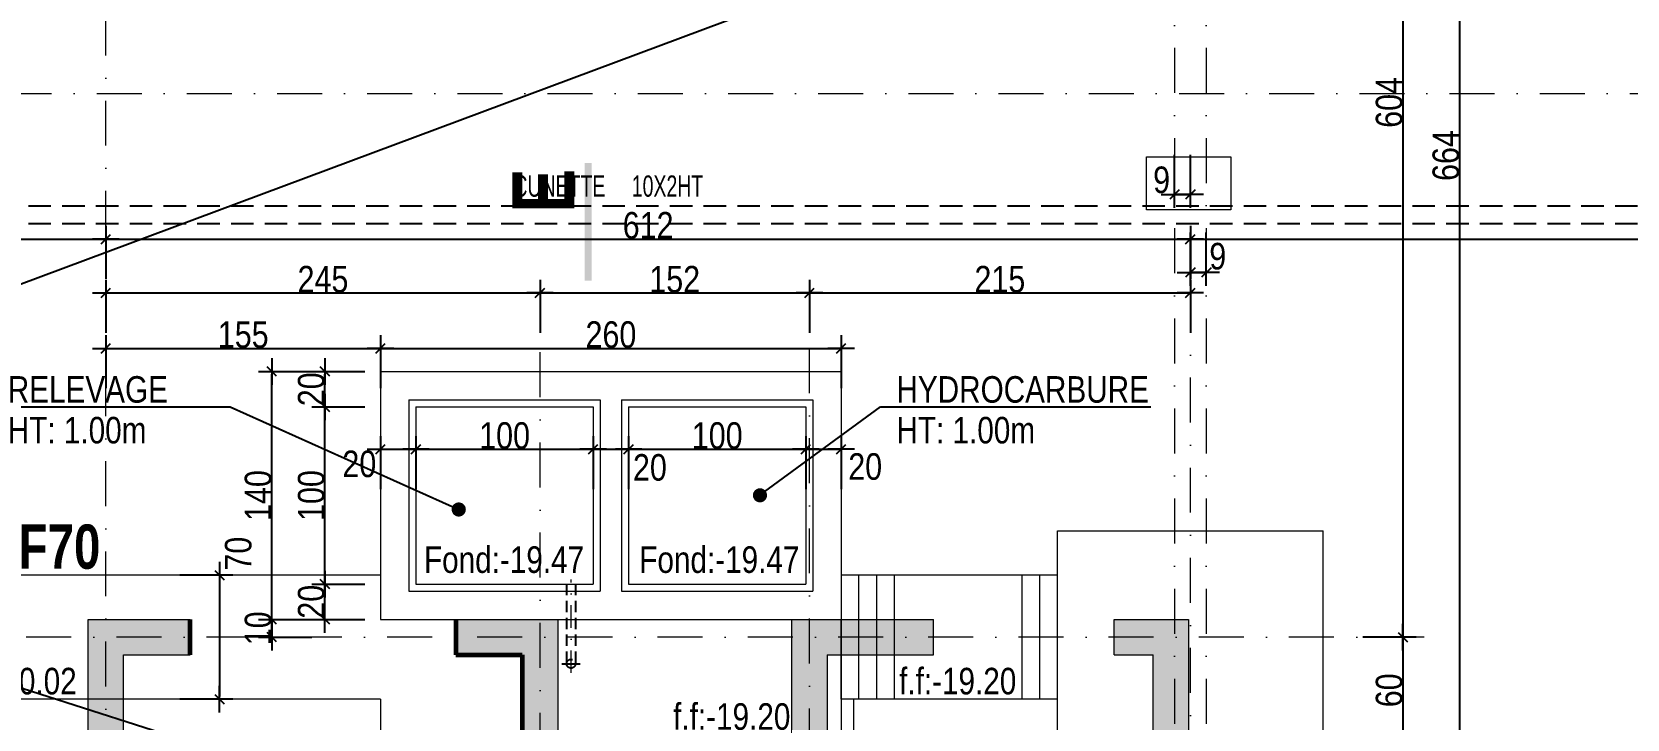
# Model space of a CAD drawing. Header units: centimetres. Extents: x -40 to 58779, y 2083 to 6283.
# Drawn here: x 54500 to 55400, y 3790 to 4178 of the extents above; entities that cross this region are included whole.
import ezdxf
from ezdxf.enums import TextEntityAlignment as Align

# ---------------------------------------------------------------- set-up
doc = ezdxf.new("R2010")
doc.units = ezdxf.units.CM
doc.header["$PDMODE"] = 1
doc.header["$PDSIZE"] = -2
doc.linetypes.add('CACHEX2', pattern=[19.05, 12.7, -6.35])
doc.linetypes.add('TIRETPTX2', pattern=[50.8, 25.4, -12.7, 0, -12.7])
for name, color, linetype in [('01_cote_gen', 4, 'Continuous'), ('01_linteaux', 2, 'Continuous'), ('01_murs_sup', 2, 'CACHEX2'), ('01_poch_murs', 253, 'Continuous'), ('01_texte', 230, 'Continuous'), ('AA_COTES', 2, 'Continuous')]:
    doc.layers.add(name, color=color, linetype=linetype)
for name, color, linetype, lineweight in [('01_murs_coup', 5, 'Continuous', 60), ('01_sem', 42, 'Continuous', 15), ('01_tram_axes', 2, 'TIRETPTX2', 9)]:
    doc.layers.add(name, color=color, linetype=linetype, lineweight=lineweight)
doc.styles.add('Arial Narrow', font='ARIALN.TTF')
doc.styles.add('impact', font='impact.ttf')
doc.styles.add('MATTE_TXT', font='arial.ttf')
doc.styles.add('STYLE2', font='ARIALN.TTF')
doc.dimstyles.new('JB50', dxfattribs={"dimscale": 0.1, "dimtxt": 150, "dimasz": 15, "dimexe": 0.1, "dimexo": 0.1, "dimgap": 0.09, "dimtad": 1, "dimdec": 1, "dimdsep": 46, "dimtxsty": 'STYLE2', "dimblk1": 'BOND_G', "dimblk2": 'BOND_D', "dimsah": 1, "dimcen": 1.5, "dimdle": 0.01, "dimse1": 1, "dimse2": 1, "dimclrd": 4, "dimclre": 2, "dimclrt": 6, "dimazin": 2, "dimtfac": 2.333333, "dimtdec": 1, "dimtix": 1, "dimtmove": 2, "dimatfit": 3, "dimldrblk": 'BOND_G', "dimfxl": 1, "dimtolj": 1, "dimtzin": 0, "dimarcsym": 0})

# ---------------------------------------------------------------- blocks, each defined once
blk = doc.blocks.new('BOND_G')
at = {"layer": 'AA_COTES', "color": 0}
for p, q in [((0, -5), (0, 15)), ((5, 0), (-5, 0)), ((1.77, 1.77), (-1.77, -1.77))]:
    blk.add_line(p, q, dxfattribs=at)
blk = doc.blocks.new('BOND_D')
at = {"layer": 'AA_COTES', "color": 0}
for p, q in [((5, 0), (-5, 0)), ((-1.77, -1.77), (1.77, 1.77)), ((0, 5), (0, -15))]:
    blk.add_line(p, q, dxfattribs=at)
blk = doc.blocks.new('*D1565')
at = {"layer": '01_cote_gen', "color": 4, "lineweight": -2, "transparency": 16777216}
blk.add_line((54606.04, 3869.89), (54606.04, 3802.89), dxfattribs=at)
at = {"layer": 'Defpoints', "color": 0, "lineweight": 0, "transparency": 16777216}
for p in [(54589.06, 3871.39), (54586.02, 3801.39), (54606.04, 3801.39)]:
    blk.add_point(p, dxfattribs=at)
at = {"layer": '01_cote_gen', "color": 4, "lineweight": -2, "transparency": 16777216, "xscale": 1.5, "yscale": 1.5, "zscale": 1.5}
for name, p, rotation in [('BOND_G', (54606.04, 3871.39), 90), ('BOND_D', (54606.04, 3801.39), 270)]:
    blk.add_blockref(name, p, dxfattribs=dict(at, rotation=rotation))
at = {"layer": '01_cote_gen', "color": 6, "lineweight": 0, "transparency": 16777216, "insert": (54616.62, 3883.54), "char_height": 15, "attachment_point": 5, "rotation": 90, "style": 'STYLE2'}
blk.add_mtext('\\A1;70', dxfattribs=at)
blk = doc.blocks.new('*D1596')
at = {"layer": '01_cote_gen', "color": 4, "lineweight": -2, "transparency": 16777216}
blk.add_line((54395.37, 4061.21), (54540.37, 4061.21), dxfattribs=at)
at = {"layer": 'Defpoints', "color": 0, "lineweight": 0, "transparency": 16777216}
for p in [(54541.87, 4061.21), (54541.87, 4038.71), (54393.87, 3991.29)]:
    blk.add_point(p, dxfattribs=at)
at = {"layer": '01_cote_gen', "color": 4, "lineweight": -2, "transparency": 16777216, "xscale": 1.5, "yscale": 1.5, "zscale": 1.5, "rotation": 180}
blk.add_blockref('BOND_G', (54393.87, 4061.21), dxfattribs=at)
at = {"layer": '01_cote_gen', "color": 4, "lineweight": -2, "transparency": 16777216, "xscale": 1.5, "yscale": 1.5, "zscale": 1.5}
blk.add_blockref('BOND_D', (54541.87, 4061.21), dxfattribs=at)
at = {"layer": '01_cote_gen', "color": 6, "lineweight": 0, "transparency": 16777216, "insert": (54467.87, 4068.88), "char_height": 15, "attachment_point": 5, "style": 'STYLE2'}
blk.add_mtext('\\A1;148', dxfattribs=at)
blk = doc.blocks.new('*D1597')
at = {"layer": '01_cote_gen', "color": 4, "lineweight": -2, "transparency": 16777216}
blk.add_line((54543.37, 4061.21), (55152.37, 4061.21), dxfattribs=at)
at = {"layer": 'Defpoints', "color": 0, "lineweight": 0, "transparency": 16777216}
for p in [(55153.87, 4061.21), (54541.87, 4053.59), (55153.87, 4040.75)]:
    blk.add_point(p, dxfattribs=at)
at = {"layer": '01_cote_gen', "color": 4, "lineweight": -2, "transparency": 16777216, "xscale": 1.5, "yscale": 1.5, "zscale": 1.5, "rotation": 180}
blk.add_blockref('BOND_G', (54541.87, 4061.21), dxfattribs=at)
at = {"layer": '01_cote_gen', "color": 4, "lineweight": -2, "transparency": 16777216, "xscale": 1.5, "yscale": 1.5, "zscale": 1.5}
blk.add_blockref('BOND_D', (55153.87, 4061.21), dxfattribs=at)
at = {"layer": '01_cote_gen', "color": 6, "lineweight": 0, "transparency": 16777216, "insert": (54847.87, 4068.88), "char_height": 15, "attachment_point": 5, "style": 'STYLE2'}
blk.add_mtext('\\A1;612', dxfattribs=at)
blk = doc.blocks.new('*D1598')
at = {"layer": '01_cote_gen', "color": 4, "lineweight": -2, "transparency": 16777216}
blk.add_line((54543.37, 4030.79), (54785.37, 4030.79), dxfattribs=at)
at = {"layer": 'Defpoints', "color": 0, "lineweight": 0, "transparency": 16777216}
for p in [(54786.87, 4030.79), (54541.87, 4021.74), (54786.87, 4004.4)]:
    blk.add_point(p, dxfattribs=at)
at = {"layer": '01_cote_gen', "color": 4, "lineweight": -2, "transparency": 16777216, "xscale": 1.5, "yscale": 1.5, "zscale": 1.5, "rotation": 180}
blk.add_blockref('BOND_G', (54541.87, 4030.79), dxfattribs=at)
at = {"layer": '01_cote_gen', "color": 4, "lineweight": -2, "transparency": 16777216, "xscale": 1.5, "yscale": 1.5, "zscale": 1.5}
blk.add_blockref('BOND_D', (54786.87, 4030.79), dxfattribs=at)
at = {"layer": '01_cote_gen', "color": 6, "lineweight": 0, "transparency": 16777216, "insert": (54664.37, 4038.45), "char_height": 15, "attachment_point": 5, "style": 'STYLE2'}
blk.add_mtext('\\A1;245', dxfattribs=at)
blk = doc.blocks.new('*D1599')
at = {"layer": '01_cote_gen', "color": 4, "lineweight": -2, "transparency": 16777216}
blk.add_line((54788.37, 4030.79), (54937.39, 4030.79), dxfattribs=at)
at = {"layer": 'Defpoints', "color": 0, "lineweight": 0, "transparency": 16777216}
for p in [(54938.89, 4030.79), (54786.87, 4008.29), (54938.89, 4005.96)]:
    blk.add_point(p, dxfattribs=at)
at = {"layer": '01_cote_gen', "color": 4, "lineweight": -2, "transparency": 16777216, "xscale": 1.5, "yscale": 1.5, "zscale": 1.5, "rotation": 180}
blk.add_blockref('BOND_G', (54786.87, 4030.79), dxfattribs=at)
at = {"layer": '01_cote_gen', "color": 4, "lineweight": -2, "transparency": 16777216, "xscale": 1.5, "yscale": 1.5, "zscale": 1.5}
blk.add_blockref('BOND_D', (54938.89, 4030.79), dxfattribs=at)
at = {"layer": '01_cote_gen', "color": 6, "lineweight": 0, "transparency": 16777216, "insert": (54862.88, 4038.45), "char_height": 15, "attachment_point": 5, "style": 'STYLE2'}
blk.add_mtext('\\A1;152', dxfattribs=at)
blk = doc.blocks.new('*D1600')
at = {"layer": '01_cote_gen', "color": 4, "lineweight": -2, "transparency": 16777216}
blk.add_line((54940.39, 4030.79), (55152.37, 4030.79), dxfattribs=at)
at = {"layer": 'Defpoints', "color": 0, "lineweight": 0, "transparency": 16777216}
for p in [(55153.87, 4030.79), (54938.89, 4023.29), (55153.87, 4013.52)]:
    blk.add_point(p, dxfattribs=at)
at = {"layer": '01_cote_gen', "color": 4, "lineweight": -2, "transparency": 16777216, "xscale": 1.5, "yscale": 1.5, "zscale": 1.5, "rotation": 180}
blk.add_blockref('BOND_G', (54938.89, 4030.79), dxfattribs=at)
at = {"layer": '01_cote_gen', "color": 4, "lineweight": -2, "transparency": 16777216, "xscale": 1.5, "yscale": 1.5, "zscale": 1.5}
blk.add_blockref('BOND_D', (55153.87, 4030.79), dxfattribs=at)
at = {"layer": '01_cote_gen', "color": 6, "lineweight": 0, "transparency": 16777216, "insert": (55046.38, 4038.45), "char_height": 15, "attachment_point": 5, "style": 'STYLE2'}
blk.add_mtext('\\A1;215', dxfattribs=at)
blk = doc.blocks.new('*D1601')
at = {"layer": '01_cote_gen', "color": 4, "lineweight": -2, "transparency": 16777216}
blk.add_line((55152.37, 4086.34), (55146.37, 4086.34), dxfattribs=at)
at = {"layer": 'Defpoints', "color": 0, "lineweight": 0, "transparency": 16777216}
for p in [(55153.87, 4105.45), (55144.87, 4094.31), (55144.87, 4086.34)]:
    blk.add_point(p, dxfattribs=at)
at = {"layer": '01_cote_gen', "color": 4, "lineweight": -2, "transparency": 16777216, "xscale": 1.5, "yscale": 1.5, "zscale": 1.5, "rotation": 180}
blk.add_blockref('BOND_D', (55144.87, 4086.34), dxfattribs=at)
at = {"layer": '01_cote_gen', "color": 4, "lineweight": -2, "transparency": 16777216, "xscale": 1.5, "yscale": 1.5, "zscale": 1.5}
blk.add_blockref('BOND_G', (55153.87, 4086.34), dxfattribs=at)
at = {"layer": '01_cote_gen', "color": 6, "lineweight": 0, "transparency": 16777216, "insert": (55137.65, 4094.59), "char_height": 15, "attachment_point": 5, "style": 'STYLE2'}
blk.add_mtext('\\A1;9', dxfattribs=at)
blk = doc.blocks.new('*D1602')
at = {"layer": '01_cote_gen', "color": 4, "lineweight": -2, "transparency": 16777216}
blk.add_line((55161.37, 4042.34), (55155.37, 4042.34), dxfattribs=at)
at = {"layer": 'Defpoints', "color": 0, "lineweight": 0, "transparency": 16777216}
for p in [(55153.87, 4085.73), (55162.87, 4085.73), (55153.87, 4042.34)]:
    blk.add_point(p, dxfattribs=at)
at = {"layer": '01_cote_gen', "color": 4, "lineweight": -2, "transparency": 16777216, "xscale": 1.5, "yscale": 1.5, "zscale": 1.5, "rotation": 180}
blk.add_blockref('BOND_D', (55153.87, 4042.34), dxfattribs=at)
at = {"layer": '01_cote_gen', "color": 4, "lineweight": -2, "transparency": 16777216, "xscale": 1.5, "yscale": 1.5, "zscale": 1.5}
blk.add_blockref('BOND_G', (55162.87, 4042.34), dxfattribs=at)
at = {"layer": '01_cote_gen', "color": 6, "lineweight": 0, "transparency": 16777216, "insert": (55169.35, 4051.47), "char_height": 15, "attachment_point": 5, "style": 'STYLE2'}
blk.add_mtext('\\A1;9', dxfattribs=at)
blk = doc.blocks.new('*D1603')
at = {"layer": '01_cote_gen', "color": 4, "lineweight": -2, "transparency": 16777216}
blk.add_line((55155.37, 4061.21), (55754.37, 4061.21), dxfattribs=at)
at = {"layer": 'Defpoints', "color": 0, "lineweight": 0, "transparency": 16777216}
for p in [(55755.87, 4061.21), (55153.87, 4056.19), (55755.87, 4005.96)]:
    blk.add_point(p, dxfattribs=at)
at = {"layer": '01_cote_gen', "color": 4, "lineweight": -2, "transparency": 16777216, "xscale": 1.5, "yscale": 1.5, "zscale": 1.5, "rotation": 180}
blk.add_blockref('BOND_G', (55153.87, 4061.21), dxfattribs=at)
at = {"layer": '01_cote_gen', "color": 4, "lineweight": -2, "transparency": 16777216, "xscale": 1.5, "yscale": 1.5, "zscale": 1.5}
blk.add_blockref('BOND_D', (55755.87, 4061.21), dxfattribs=at)
at = {"layer": '01_cote_gen', "color": 6, "lineweight": 0, "transparency": 16777216, "insert": (55454.87, 4068.88), "char_height": 15, "attachment_point": 5, "style": 'STYLE2'}
blk.add_mtext('\\A1;602', dxfattribs=at)
blk = doc.blocks.new('*D1705')
at = {"layer": '01_cote_gen', "color": 4, "lineweight": -2, "transparency": 16777216}
blk.add_line((55305.8, 4438.89), (55305.8, 3777.87), dxfattribs=at)
at = {"layer": 'Defpoints', "color": 0, "lineweight": 0, "transparency": 16777216}
for p in [(55324.26, 4440.39), (55298.3, 3776.37), (55305.8, 3776.37)]:
    blk.add_point(p, dxfattribs=at)
at = {"layer": '01_cote_gen', "color": 4, "lineweight": -2, "transparency": 16777216, "xscale": 1.5, "yscale": 1.5, "zscale": 1.5}
for name, p, rotation in [('BOND_G', (55305.8, 4440.39), 90), ('BOND_D', (55305.8, 3776.37), 270)]:
    blk.add_blockref(name, p, dxfattribs=dict(at, rotation=rotation))
at = {"layer": '01_cote_gen', "color": 6, "lineweight": 0, "transparency": 16777216, "insert": (55298.14, 4108.38), "char_height": 15, "attachment_point": 5, "rotation": 90, "style": 'STYLE2'}
blk.add_mtext('\\A1;664', dxfattribs=at)
blk = doc.blocks.new('*D1706')
at = {"layer": '01_cote_gen', "color": 4, "lineweight": -2, "transparency": 16777216}
blk.add_line((55273.77, 4438.89), (55273.77, 3837.89), dxfattribs=at)
at = {"layer": 'Defpoints', "color": 0, "lineweight": 0, "transparency": 16777216}
for p in [(55283.3, 4440.39), (55263.92, 3836.39), (55273.77, 3836.39)]:
    blk.add_point(p, dxfattribs=at)
at = {"layer": '01_cote_gen', "color": 4, "lineweight": -2, "transparency": 16777216, "xscale": 1.5, "yscale": 1.5, "zscale": 1.5}
for name, p, rotation in [('BOND_G', (55273.77, 4440.39), 90), ('BOND_D', (55273.77, 3836.39), 270)]:
    blk.add_blockref(name, p, dxfattribs=dict(at, rotation=rotation))
at = {"layer": '01_cote_gen', "color": 6, "lineweight": 0, "transparency": 16777216, "insert": (55266.11, 4138.39), "char_height": 15, "attachment_point": 5, "rotation": 90, "style": 'STYLE2'}
blk.add_mtext('\\A1;604', dxfattribs=at)
blk = doc.blocks.new('*D1707')
at = {"layer": '01_cote_gen', "color": 4, "lineweight": -2, "transparency": 16777216}
blk.add_line((55273.77, 3834.89), (55273.77, 3777.87), dxfattribs=at)
at = {"layer": 'Defpoints', "color": 0, "lineweight": 0, "transparency": 16777216}
for p in [(55251.27, 3836.39), (55251.27, 3776.37), (55273.77, 3776.37)]:
    blk.add_point(p, dxfattribs=at)
at = {"layer": '01_cote_gen', "color": 4, "lineweight": -2, "transparency": 16777216, "xscale": 1.5, "yscale": 1.5, "zscale": 1.5}
for name, p, rotation in [('BOND_G', (55273.77, 3836.39), 90), ('BOND_D', (55273.77, 3776.37), 270)]:
    blk.add_blockref(name, p, dxfattribs=dict(at, rotation=rotation))
at = {"layer": '01_cote_gen', "color": 6, "lineweight": 0, "transparency": 16777216, "insert": (55266.11, 3806.38), "char_height": 15, "attachment_point": 5, "rotation": 90, "style": 'STYLE2'}
blk.add_mtext('\\A1;60', dxfattribs=at)
blk = doc.blocks.new('*D1997')
at = {"layer": '01_cote_gen', "color": 4, "lineweight": -2, "ltscale": 0.2, "transparency": 16777216}
blk.add_line((54543.37, 3999.5), (54695.37, 3999.5), dxfattribs=at)
at = {"layer": 'Defpoints', "color": 0, "lineweight": 0, "ltscale": 0.2, "transparency": 16777216}
for p in [(54696.87, 3999.5), (54541.87, 3973.35), (54696.87, 3973.35)]:
    blk.add_point(p, dxfattribs=at)
at = {"layer": '01_cote_gen', "color": 4, "lineweight": -2, "ltscale": 0.2, "transparency": 16777216, "xscale": 1.5, "yscale": 1.5, "zscale": 1.5, "rotation": 180}
blk.add_blockref('BOND_G', (54541.87, 3999.5), dxfattribs=at)
at = {"layer": '01_cote_gen', "color": 4, "lineweight": -2, "ltscale": 0.2, "transparency": 16777216, "xscale": 1.5, "yscale": 1.5, "zscale": 1.5}
blk.add_blockref('BOND_D', (54696.87, 3999.5), dxfattribs=at)
at = {"layer": '01_cote_gen', "color": 6, "lineweight": 0, "ltscale": 0.2, "transparency": 16777216, "insert": (54619.37, 4007.17), "char_height": 15, "attachment_point": 5, "style": 'STYLE2'}
blk.add_mtext('\\A1;155', dxfattribs=at)
blk = doc.blocks.new('*D1998')
at = {"layer": '01_cote_gen', "color": 4, "lineweight": -2, "ltscale": 0.2, "transparency": 16777216}
blk.add_line((54698.37, 3999.5), (54955.37, 3999.5), dxfattribs=at)
at = {"layer": 'Defpoints', "color": 0, "lineweight": 0, "ltscale": 0.2, "transparency": 16777216}
for p in [(54956.87, 3999.5), (54696.87, 3977), (54956.87, 3977)]:
    blk.add_point(p, dxfattribs=at)
at = {"layer": '01_cote_gen', "color": 4, "lineweight": -2, "ltscale": 0.2, "transparency": 16777216, "xscale": 1.5, "yscale": 1.5, "zscale": 1.5, "rotation": 180}
blk.add_blockref('BOND_G', (54696.87, 3999.5), dxfattribs=at)
at = {"layer": '01_cote_gen', "color": 4, "lineweight": -2, "ltscale": 0.2, "transparency": 16777216, "xscale": 1.5, "yscale": 1.5, "zscale": 1.5}
blk.add_blockref('BOND_D', (54956.87, 3999.5), dxfattribs=at)
at = {"layer": '01_cote_gen', "color": 6, "lineweight": 0, "ltscale": 0.2, "transparency": 16777216, "insert": (54826.87, 4007.17), "char_height": 15, "attachment_point": 5, "style": 'STYLE2'}
blk.add_mtext('\\A1;260', dxfattribs=at)
blk = doc.blocks.new('*D1999')
at = {"layer": '01_cote_gen', "color": 4, "lineweight": -2, "ltscale": 0.2, "transparency": 16777216}
blk.add_line((54698.37, 3942.5), (54715.37, 3942.5), dxfattribs=at)
at = {"layer": 'Defpoints', "color": 0, "lineweight": 0, "ltscale": 0.2, "transparency": 16777216}
for p in [(54696.87, 3954), (54716.87, 3954), (54716.87, 3942.5)]:
    blk.add_point(p, dxfattribs=at)
at = {"layer": '01_cote_gen', "color": 4, "lineweight": -2, "ltscale": 0.2, "transparency": 16777216, "xscale": 1.5, "yscale": 1.5, "zscale": 1.5, "rotation": 180}
blk.add_blockref('BOND_G', (54696.87, 3942.5), dxfattribs=at)
at = {"layer": '01_cote_gen', "color": 4, "lineweight": -2, "ltscale": 0.2, "transparency": 16777216, "xscale": 1.5, "yscale": 1.5, "zscale": 1.5}
blk.add_blockref('BOND_D', (54716.87, 3942.5), dxfattribs=at)
at = {"layer": '01_cote_gen', "color": 6, "lineweight": 0, "ltscale": 0.2, "transparency": 16777216, "insert": (54684.87, 3934.17), "char_height": 15, "attachment_point": 5, "style": 'STYLE2'}
blk.add_mtext('\\A1;20', dxfattribs=at)
blk = doc.blocks.new('*D2000')
at = {"layer": '01_cote_gen', "color": 4, "lineweight": -2, "ltscale": 0.2, "transparency": 16777216}
blk.add_line((54718.37, 3942.5), (54815.37, 3942.5), dxfattribs=at)
at = {"layer": 'Defpoints', "color": 0, "lineweight": 0, "ltscale": 0.2, "transparency": 16777216}
for p in [(54716.87, 3954), (54816.87, 3942.5), (54816.87, 3942.5)]:
    blk.add_point(p, dxfattribs=at)
at = {"layer": '01_cote_gen', "color": 4, "lineweight": -2, "ltscale": 0.2, "transparency": 16777216, "xscale": 1.5, "yscale": 1.5, "zscale": 1.5, "rotation": 180}
blk.add_blockref('BOND_G', (54716.87, 3942.5), dxfattribs=at)
at = {"layer": '01_cote_gen', "color": 4, "lineweight": -2, "ltscale": 0.2, "transparency": 16777216, "xscale": 1.5, "yscale": 1.5, "zscale": 1.5}
blk.add_blockref('BOND_D', (54816.87, 3942.5), dxfattribs=at)
at = {"layer": '01_cote_gen', "color": 6, "lineweight": 0, "ltscale": 0.2, "transparency": 16777216, "insert": (54766.87, 3950.17), "char_height": 15, "attachment_point": 5, "style": 'STYLE2'}
blk.add_mtext('\\A1;100', dxfattribs=at)
blk = doc.blocks.new('*D2001')
at = {"layer": '01_cote_gen', "color": 4, "lineweight": -2, "ltscale": 0.2, "transparency": 16777216}
blk.add_line((54818.37, 3942.5), (54835.37, 3942.5), dxfattribs=at)
at = {"layer": 'Defpoints', "color": 0, "lineweight": 0, "ltscale": 0.2, "transparency": 16777216}
for p in [(54816.87, 3942.5), (54836.87, 3942.5), (54836.87, 3942.5)]:
    blk.add_point(p, dxfattribs=at)
at = {"layer": '01_cote_gen', "color": 4, "lineweight": -2, "ltscale": 0.2, "transparency": 16777216, "xscale": 1.5, "yscale": 1.5, "zscale": 1.5, "rotation": 180}
blk.add_blockref('BOND_G', (54816.87, 3942.5), dxfattribs=at)
at = {"layer": '01_cote_gen', "color": 4, "lineweight": -2, "ltscale": 0.2, "transparency": 16777216, "xscale": 1.5, "yscale": 1.5, "zscale": 1.5}
blk.add_blockref('BOND_D', (54836.87, 3942.5), dxfattribs=at)
at = {"layer": '01_cote_gen', "color": 6, "lineweight": 0, "ltscale": 0.2, "transparency": 16777216, "insert": (54848.87, 3932.17), "char_height": 15, "attachment_point": 5, "style": 'STYLE2'}
blk.add_mtext('\\A1;20', dxfattribs=at)
blk = doc.blocks.new('*D2002')
at = {"layer": '01_cote_gen', "color": 4, "lineweight": -2, "ltscale": 0.2, "transparency": 16777216}
blk.add_line((54838.37, 3942.5), (54935.37, 3942.5), dxfattribs=at)
at = {"layer": 'Defpoints', "color": 0, "lineweight": 0, "ltscale": 0.2, "transparency": 16777216}
for p in [(54836.87, 3942.5), (54936.87, 3942.5), (54936.87, 3942.5)]:
    blk.add_point(p, dxfattribs=at)
at = {"layer": '01_cote_gen', "color": 4, "lineweight": -2, "ltscale": 0.2, "transparency": 16777216, "xscale": 1.5, "yscale": 1.5, "zscale": 1.5, "rotation": 180}
blk.add_blockref('BOND_G', (54836.87, 3942.5), dxfattribs=at)
at = {"layer": '01_cote_gen', "color": 4, "lineweight": -2, "ltscale": 0.2, "transparency": 16777216, "xscale": 1.5, "yscale": 1.5, "zscale": 1.5}
blk.add_blockref('BOND_D', (54936.87, 3942.5), dxfattribs=at)
at = {"layer": '01_cote_gen', "color": 6, "lineweight": 0, "ltscale": 0.2, "transparency": 16777216, "insert": (54886.87, 3950.17), "char_height": 15, "attachment_point": 5, "style": 'STYLE2'}
blk.add_mtext('\\A1;100', dxfattribs=at)
blk = doc.blocks.new('*D2003')
at = {"layer": '01_cote_gen', "color": 4, "lineweight": -2, "ltscale": 0.2, "transparency": 16777216}
blk.add_line((54938.37, 3942.5), (54955.37, 3942.5), dxfattribs=at)
at = {"layer": 'Defpoints', "color": 0, "lineweight": 0, "ltscale": 0.2, "transparency": 16777216}
for p in [(54936.87, 3942.5), (54956.87, 3942.5), (54956.87, 3942.5)]:
    blk.add_point(p, dxfattribs=at)
at = {"layer": '01_cote_gen', "color": 4, "lineweight": -2, "ltscale": 0.2, "transparency": 16777216, "xscale": 1.5, "yscale": 1.5, "zscale": 1.5, "rotation": 180}
blk.add_blockref('BOND_G', (54936.87, 3942.5), dxfattribs=at)
at = {"layer": '01_cote_gen', "color": 4, "lineweight": -2, "ltscale": 0.2, "transparency": 16777216, "xscale": 1.5, "yscale": 1.5, "zscale": 1.5}
blk.add_blockref('BOND_D', (54956.87, 3942.5), dxfattribs=at)
at = {"layer": '01_cote_gen', "color": 6, "lineweight": 0, "ltscale": 0.2, "transparency": 16777216, "insert": (54970.37, 3932.67), "char_height": 15, "attachment_point": 5, "style": 'STYLE2'}
blk.add_mtext('\\A1;20', dxfattribs=at)
blk = doc.blocks.new('*D2004')
at = {"layer": '01_cote_gen', "color": 4, "lineweight": -2, "ltscale": 0.2, "transparency": 16777216}
blk.add_line((54635.5, 3847.89), (54635.5, 3984.89), dxfattribs=at)
at = {"layer": 'Defpoints', "color": 0, "lineweight": 0, "ltscale": 0.2, "transparency": 16777216}
for p in [(54635.5, 3986.39), (54696.87, 3986.39), (54696.87, 3846.39)]:
    blk.add_point(p, dxfattribs=at)
at = {"layer": '01_cote_gen', "color": 4, "lineweight": -2, "ltscale": 0.2, "transparency": 16777216, "xscale": 1.5, "yscale": 1.5, "zscale": 1.5}
for name, p, rotation in [('BOND_D', (54635.5, 3986.39), 90), ('BOND_G', (54635.5, 3846.39), 270)]:
    blk.add_blockref(name, p, dxfattribs=dict(at, rotation=rotation))
at = {"layer": '01_cote_gen', "color": 6, "lineweight": 0, "ltscale": 0.2, "transparency": 16777216, "insert": (54627.83, 3916.39), "char_height": 15, "attachment_point": 5, "rotation": 90, "style": 'STYLE2'}
blk.add_mtext('\\A1;140', dxfattribs=at)
blk = doc.blocks.new('*D2005')
at = {"layer": '01_cote_gen', "color": 4, "lineweight": -2, "ltscale": 0.2, "transparency": 16777216}
for p, q in [((54635.5, 3847.89), (54635.5, 3849.39)), ((54635.5, 3846.39), (54635.5, 3836.39)), ((54635.5, 3834.89), (54635.5, 3833.39))]:
    blk.add_line(p, q, dxfattribs=at)
at = {"layer": 'Defpoints', "color": 0, "lineweight": 0, "ltscale": 0.2, "transparency": 16777216}
for p in [(54658, 3846.39), (54635.5, 3836.39), (54649.5, 3836.39)]:
    blk.add_point(p, dxfattribs=at)
at = {"layer": '01_cote_gen', "color": 4, "lineweight": -2, "ltscale": 0.2, "transparency": 16777216, "xscale": 1.5, "yscale": 1.5, "zscale": 1.5}
for name, p, rotation in [('BOND_G', (54635.5, 3846.39), 270), ('BOND_D', (54635.5, 3836.39), 90)]:
    blk.add_blockref(name, p, dxfattribs=dict(at, rotation=rotation))
at = {"layer": '01_cote_gen', "color": 6, "lineweight": 0, "ltscale": 0.2, "transparency": 16777216, "insert": (54627.83, 3841.39), "char_height": 15, "attachment_point": 5, "rotation": 90, "style": 'STYLE2'}
blk.add_mtext('\\A1;10', dxfattribs=at)
blk = doc.blocks.new('*D2006')
at = {"layer": '01_cote_gen', "color": 4, "lineweight": -2, "ltscale": 0.2, "transparency": 16777216}
blk.add_line((54665.5, 3867.89), (54665.5, 3964.89), dxfattribs=at)
at = {"layer": 'Defpoints', "color": 0, "lineweight": 0, "ltscale": 0.2, "transparency": 16777216}
for p in [(54665.5, 3966.39), (54729.5, 3966.39), (54729.5, 3866.39)]:
    blk.add_point(p, dxfattribs=at)
at = {"layer": '01_cote_gen', "color": 4, "lineweight": -2, "ltscale": 0.2, "transparency": 16777216, "xscale": 1.5, "yscale": 1.5, "zscale": 1.5}
for name, p, rotation in [('BOND_D', (54665.5, 3966.39), 90), ('BOND_G', (54665.5, 3866.39), 270)]:
    blk.add_blockref(name, p, dxfattribs=dict(at, rotation=rotation))
at = {"layer": '01_cote_gen', "color": 6, "lineweight": 0, "ltscale": 0.2, "transparency": 16777216, "insert": (54657.83, 3916.39), "char_height": 15, "attachment_point": 5, "rotation": 90, "style": 'STYLE2'}
blk.add_mtext('\\A1;100', dxfattribs=at)
blk = doc.blocks.new('*D2007')
at = {"layer": '01_cote_gen', "color": 4, "lineweight": -2, "ltscale": 0.2, "transparency": 16777216}
blk.add_line((54665.5, 3967.89), (54665.5, 3984.89), dxfattribs=at)
at = {"layer": 'Defpoints', "color": 0, "lineweight": 0, "ltscale": 0.2, "transparency": 16777216}
for p in [(54665.5, 3986.39), (54712, 3986.39), (54681, 3966.39)]:
    blk.add_point(p, dxfattribs=at)
at = {"layer": '01_cote_gen', "color": 4, "lineweight": -2, "ltscale": 0.2, "transparency": 16777216, "xscale": 1.5, "yscale": 1.5, "zscale": 1.5}
for name, p, rotation in [('BOND_D', (54665.5, 3986.39), 90), ('BOND_G', (54665.5, 3966.39), 270)]:
    blk.add_blockref(name, p, dxfattribs=dict(at, rotation=rotation))
at = {"layer": '01_cote_gen', "color": 6, "lineweight": 0, "ltscale": 0.2, "transparency": 16777216, "insert": (54657.83, 3976.39), "char_height": 15, "attachment_point": 5, "rotation": 90, "style": 'STYLE2'}
blk.add_mtext('\\A1;20', dxfattribs=at)
blk = doc.blocks.new('*D2008')
at = {"layer": '01_cote_gen', "color": 4, "lineweight": -2, "ltscale": 0.2, "transparency": 16777216}
blk.add_line((54665.5, 3847.89), (54665.5, 3864.89), dxfattribs=at)
at = {"layer": 'Defpoints', "color": 0, "lineweight": 0, "ltscale": 0.2, "transparency": 16777216}
for p in [(54665.5, 3866.39), (54688, 3866.39), (54707, 3846.39)]:
    blk.add_point(p, dxfattribs=at)
at = {"layer": '01_cote_gen', "color": 4, "lineweight": -2, "ltscale": 0.2, "transparency": 16777216, "xscale": 1.5, "yscale": 1.5, "zscale": 1.5}
for name, p, rotation in [('BOND_D', (54665.5, 3866.39), 90), ('BOND_G', (54665.5, 3846.39), 270)]:
    blk.add_blockref(name, p, dxfattribs=dict(at, rotation=rotation))
at = {"layer": '01_cote_gen', "color": 6, "lineweight": 0, "ltscale": 0.2, "transparency": 16777216, "insert": (54657.83, 3856.39), "char_height": 15, "attachment_point": 5, "rotation": 90, "style": 'STYLE2'}
blk.add_mtext('\\A1;20', dxfattribs=at)

msp = doc.modelspace()

# ---------------------------------------------------------------- hatches: boundary and pattern name
at = {"layer": '01_poch_murs', "lineweight": 0}
h = msp.add_hatch(color=256, dxfattribs=at)
h.dxf.hatch_style = 1
h.paths.add_polyline_path([(54948.89, 3826.39), (55008.87, 3826.39), (55008.87, 3846.39), (54928.89, 3846.39), (54928.89, 3736.39), (54861.25, 3736.39), (54861.25, 3716.39), (54928.89, 3716.39), (54928.89, 3610.39), (54948.89, 3610.39)])
h.paths.add_polyline_path([(54861.25, 3492.39), (54777.89, 3492.39), (54777.89, 3551.39), (54551.87, 3551.39), (54551.87, 3716.39), (54861.25, 3716.39), (54861.25, 3736.39), (54796.87, 3736.39), (54796.87, 3846.39), (54739.37, 3846.39), (54739.37, 3826.39), (54776.87, 3826.39), (54776.87, 3736.39), (54551.87, 3736.39), (54551.87, 3826.39), (54589.37, 3826.39), (54589.37, 3846.39), (54531.87, 3846.39), (54531.87, 3551.39), (54402.87, 3551.39), (54402.87, 3846.39), (54384.87, 3846.39), (54384.87, 3531.39), (54757.89, 3531.39), (54757.89, 3472.39), (54861.25, 3472.39)])
h = msp.add_hatch(color=256, dxfattribs=at)
h.dxf.hatch_style = 1
h.paths.add_polyline_path([(55152.87, 3846.39), (55110.87, 3846.39), (55110.87, 3826.39), (55132.87, 3826.39), (55132.87, 3492.39), (54948.89, 3492.39), (54948.89, 3508.39), (54928.89, 3508.39), (54928.89, 3492.39), (54861.25, 3492.39), (54861.25, 3472.39), (55127.87, 3472.39), (55127.87, 2947.39), (55152.87, 2947.39)])

# ---------------------------------------------------------------- linework, layer by layer
at = {"layer": '01_cote_gen', "lineweight": 0}
msp.add_lwpolyline([(55129.13, 4107.6), (55176.76, 4107.6), (55176.76, 4077.73), (55129.13, 4077.73)], close=True, dxfattribs=at)
at = {"layer": '01_linteaux', "linetype": 'CACHEX2', "ltscale": 0.5}
for p, q in [((54801.87, 3866.39), (54801.87, 3821.39)), ((54806.87, 3866.39), (54806.87, 3821.39))]:
    msp.add_line(p, q, dxfattribs=at)
at = {"layer": '01_linteaux', "linetype": 'CACHEX2'}
msp.add_line((54799.24, 3821.39), (54809.5, 3821.39), dxfattribs=at)
msp.add_circle((54804.37, 3821.39), 2.5, dxfattribs=at)
at = {"layer": '01_murs_coup', "lineweight": 18}
for p, q in [((54531.87, 3846.39), (54589.37, 3846.39)), ((54531.87, 3551.39), (54531.87, 3846.39)), ((54796.87, 3846.39), (54796.87, 3736.39)), ((54928.89, 3846.39), (55008.87, 3846.39)), ((55110.87, 3846.39), (55152.87, 3846.39)), ((54551.87, 3826.39), (54589.37, 3826.39)), ((54551.87, 3736.39), (54551.87, 3826.39)), ((54739.37, 3826.39), (54766.87, 3826.39)), ((54776.87, 3826.39), (54776.87, 3736.39)), ((54948.89, 3826.39), (54948.89, 3610.39)), ((54948.89, 3826.39), (55008.87, 3826.39)), ((55110.87, 3826.39), (55132.87, 3826.39)), ((55132.87, 3492.39), (55132.87, 3826.39))]:
    msp.add_line(p, q, dxfattribs=at)
at = {"layer": '01_murs_coup', "lineweight": 5}
for p, q in [((54531.87, 3846.39), (54589.37, 3846.39)), ((54531.87, 3551.39), (54531.87, 3846.39)), ((54796.87, 3846.39), (54796.87, 3736.39)), ((55152.87, 3846.39), (55152.87, 2324.39)), ((54551.87, 3736.39), (54551.87, 3826.39))]:
    msp.add_line(p, q, dxfattribs=at)
at = {"layer": '01_murs_coup'}
for p, q in [((54589.37, 3826.39), (54589.37, 3846.39)), ((54589.37, 3841.39), (54589.37, 3846.39)), ((54739.37, 3846.39), (54739.37, 3826.39)), ((54739.37, 3826.39), (54776.87, 3826.39)), ((54776.87, 3826.39), (54776.87, 3736.39))]:
    msp.add_line(p, q, dxfattribs=at)
at = {"layer": '01_murs_coup', "lineweight": 0}
for p, q in [((54928.89, 3736.39), (54928.89, 3846.39)), ((55008.87, 3826.39), (55008.87, 3846.39)), ((55110.87, 3826.39), (55110.87, 3846.39))]:
    msp.add_line(p, q, dxfattribs=at)
at = {"layer": '01_murs_sup'}
for p, q in [((56777.83, 4079.87), (52428.87, 4079.87)), ((56777.83, 4069.87), (52428.87, 4069.87))]:
    msp.add_line(p, q, dxfattribs=at)
at = {"layer": '01_sem', "lineweight": 0}
for p, q in [((54696.87, 3986.39), (54696.87, 3846.39)), ((54696.87, 3986.39), (54956.87, 3986.39)), ((54956.87, 3986.39), (54956.87, 3776.39)), ((54712.87, 3970.39), (54820.87, 3970.39)), ((54712.87, 3970.39), (54712.87, 3862.39)), ((54820.87, 3970.39), (54820.87, 3862.39)), ((54832.87, 3970.39), (54940.87, 3970.39)), ((54832.87, 3970.39), (54832.87, 3862.39)), ((54940.87, 3970.39), (54940.87, 3862.39)), ((54716.87, 3966.39), (54716.87, 3866.39)), ((54716.87, 3966.39), (54816.87, 3966.39)), ((54816.87, 3966.39), (54816.87, 3866.39)), ((54836.87, 3966.39), (54836.87, 3866.39)), ((54836.87, 3966.39), (54936.87, 3966.39)), ((54936.87, 3966.39), (54936.87, 3866.39)), ((55078.87, 3896.37), (55228.87, 3896.37)), ((55078.87, 3656.37), (55078.87, 3896.37)), ((55228.87, 3656.37), (55228.87, 3896.37)), ((54696.87, 3871.39), (54448.87, 3871.39)), ((55078.87, 3871.39), (54956.87, 3871.39)), ((54966.87, 3801.39), (54966.87, 3871.39)), ((54976.87, 3801.39), (54976.87, 3871.39)), ((54986.87, 3801.39), (54986.87, 3871.39)), ((55058.87, 3801.39), (55058.87, 3871.39)), ((55068.87, 3801.39), (55068.87, 3871.39)), ((54712.87, 3862.39), (54820.87, 3862.39)), ((54716.87, 3866.39), (54816.87, 3866.39)), ((54832.87, 3862.39), (54940.87, 3862.39)), ((54836.87, 3866.39), (54936.87, 3866.39)), ((54696.87, 3846.39), (54928.89, 3846.39)), ((54956.87, 3801.39), (54956.87, 3846.39)), ((54696.87, 3801.39), (54448.87, 3801.39)), ((54696.87, 3801.39), (54696.87, 3776.39)), ((55078.87, 3801.39), (54956.87, 3801.39)), ((54963.89, 3517.39), (54963.89, 3801.39))]:
    msp.add_line(p, q, dxfattribs=at)
at = {"layer": '01_texte'}
for p, q in [((54165.36, 3913.07), (56777.83, 4889.39)), ((54477.5, 3966.5), (54612, 3966.5)), ((54612, 3966.5), (54741, 3908.5)), ((54911, 3916.5), (54979, 3966.5)), ((54979, 3966.5), (55131.5, 3966.5)), ((54165.36, 3913.07), (56165.88, 3272.29))]:
    msp.add_line(p, q, dxfattribs=at)
at = {"layer": '01_texte', "const_width": 4}
msp.add_lwpolyline([(54814, 4104.19), (54814, 4037.81)], dxfattribs=at)
for points in [[(54909, 3916.5, 1), (54913, 3916.5, 1)], [(54739, 3908.5, 1), (54743, 3908.5, 1)]]:
    msp.add_lwpolyline(points, format="xyb", close=True, dxfattribs=at)
at = {"layer": '01_tram_axes'}
for p, q in [((55144.87, 5747.02), (55144.87, 2230.67)), ((55162.87, 5747.02), (55162.87, 2230.67)), ((54541.87, 2230.67), (54541.87, 5716.04)), ((49904.77, 4143.39), (57545.8, 4143.39)), ((54786.87, 3666.46), (54786.87, 4008.29)), ((54938.89, 3414.35), (54938.89, 4007.87)), ((55153.87, 3397.71), (55153.87, 4009.59)), ((55285.83, 3836.39), (54280.08, 3836.39))]:
    msp.add_line(p, q, dxfattribs=at)
at = {"layer": '01_tram_axes', "ltscale": 0.5}
msp.add_line((54804.37, 3816.26), (54804.37, 3869.02), dxfattribs=at)

# ---------------------------------------------------------------- texts
at = {"layer": '01_texte', "style": 'impact'}
msp.add_text('E', height=35, rotation=90, dxfattribs=at).set_placement((54816.68, 4101.03), align=Align.BOTTOM_RIGHT)
at = {"layer": '01_texte', "style": 'Arial Narrow', "width": 0.8}
for s, p in [('CUNETTE', (54797.78, 4081.54)), ('10X2HT', (54858.82, 4081.54))]:
    msp.add_text(s, height=12, dxfattribs=at).set_placement(p, align=Align.BOTTOM_CENTER)
at = {"layer": '01_texte', "style": 'MATTE_TXT', "width": 0.8}
for s, p in [('RELEVAGE', (54486.5, 3964.3)), ('HYDROCARBURE', (54988, 3964.3)), ('HT: 1.00m', (54486.5, 3941.3)), ('HT: 1.00m', (54988, 3941.3)), ('Fond:-19.47', (54721.37, 3868.19)), ('Fond:-19.47', (54842.87, 3868.19)), ('f.f:-20.02', (54459.24, 3799.59)), ('f.f:-19.20', (54989.5, 3799.59)), ('f.f:-19.20', (54862, 3779.59))]:
    msp.add_text(s, height=15, dxfattribs=at).set_placement(p, align=Align.BOTTOM_LEFT)
at = {"layer": '01_texte', "style": 'impact'}
msp.add_text('SF70', height=25, dxfattribs=at).set_placement((54538.78, 3867.53), align=Align.BOTTOM_RIGHT)

# ---------------------------------------------------------------- dimensions: what is measured, and where the dimension line sits
at = {"layer": '01_cote_gen', "lineweight": 0}
for base, p1, p2, picture, middle in [((55273.77, 3836.39), (55283.3, 4440.39), (55263.92, 3836.39), '*D1706', (55266.11, 4138.39)), ((55305.8, 3776.37), (55324.26, 4440.39), (55298.3, 3776.37), '*D1705', (55298.14, 4108.38)), ((55273.77, 3776.37), (55251.27, 3836.39), (55251.27, 3776.37), '*D1707', (55266.11, 3806.38))]:
    dim = msp.add_linear_dim(base=base, p1=p1, p2=p2, angle=90, dimstyle='JB50', dxfattribs=at)
    dim.commit()
    dim.dimension.update_dxf_attribs({"geometry": picture, "text_midpoint": middle})
for base, p1, p2, picture, middle in [((55144.87, 4086.34), (55153.87, 4105.45), (55144.87, 4094.31), '*D1601', (55137.65, 4094.59)), ((55153.87, 4042.34), (55162.87, 4085.73), (55153.87, 4085.73), '*D1602', (55169.35, 4051.47))]:
    dim = msp.add_linear_dim(base=base, p1=p1, p2=p2, dimstyle='JB50', dxfattribs=at)
    dim.commit()
    dim.dimension.update_dxf_attribs({"geometry": picture, "text_midpoint": middle, "dimtype": 160})
for base, p1, p2, picture, middle in [((54541.87, 4061.21), (54393.87, 3991.29), (54541.87, 4038.71), '*D1596', (54467.87, 4068.88)), ((55153.87, 4061.21), (54541.87, 4053.59), (55153.87, 4040.75), '*D1597', (54847.87, 4068.88)), ((55755.87, 4061.21), (55153.87, 4056.19), (55755.87, 4005.96), '*D1603', (55454.87, 4068.88)), ((54786.87, 4030.79), (54541.87, 4021.74), (54786.87, 4004.4), '*D1598', (54664.37, 4038.45)), ((54938.89, 4030.79), (54786.87, 4008.29), (54938.89, 4005.96), '*D1599', (54862.88, 4038.45)), ((55153.87, 4030.79), (54938.89, 4023.29), (55153.87, 4013.52), '*D1600', (55046.38, 4038.45))]:
    dim = msp.add_linear_dim(base=base, p1=p1, p2=p2, dimstyle='JB50', dxfattribs=at)
    dim.commit()
    dim.dimension.update_dxf_attribs({"geometry": picture, "text_midpoint": middle})
at = {"layer": '01_cote_gen', "lineweight": 0, "ltscale": 0.2}
for base, p1, p2, picture, middle in [((54696.87, 3999.5), (54541.87, 3973.35), (54696.87, 3973.35), '*D1997', (54619.37, 4007.17)), ((54956.87, 3999.5), (54696.87, 3977), (54956.87, 3977), '*D1998', (54826.87, 4007.17)), ((54816.87, 3942.5), (54716.87, 3954), (54816.87, 3942.5), '*D2000', (54766.87, 3950.17)), ((54936.87, 3942.5), (54836.87, 3942.5), (54936.87, 3942.5), '*D2002', (54886.87, 3950.17))]:
    dim = msp.add_linear_dim(base=base, p1=p1, p2=p2, dimstyle='JB50', dxfattribs=at)
    dim.commit()
    dim.dimension.update_dxf_attribs({"geometry": picture, "text_midpoint": middle})
for base, p1, p2, picture, middle in [((54635.5, 3986.39), (54696.87, 3846.39), (54696.87, 3986.39), '*D2004', (54627.83, 3916.39)), ((54665.5, 3986.39), (54681, 3966.39), (54712, 3986.39), '*D2007', (54657.83, 3976.39)), ((54665.5, 3966.39), (54729.5, 3866.39), (54729.5, 3966.39), '*D2006', (54657.83, 3916.39)), ((54665.5, 3866.39), (54707, 3846.39), (54688, 3866.39), '*D2008', (54657.83, 3856.39)), ((54635.5, 3836.39), (54658, 3846.39), (54649.5, 3836.39), '*D2005', (54627.83, 3841.39))]:
    dim = msp.add_linear_dim(base=base, p1=p1, p2=p2, angle=90, dimstyle='JB50', dxfattribs=at)
    dim.commit()
    dim.dimension.update_dxf_attribs({"geometry": picture, "text_midpoint": middle})
for base, p1, p2, picture, middle in [((54716.87, 3942.5), (54696.87, 3954), (54716.87, 3954), '*D1999', (54684.87, 3934.17)), ((54836.87, 3942.5), (54816.87, 3942.5), (54836.87, 3942.5), '*D2001', (54848.87, 3932.17)), ((54956.87, 3942.5), (54936.87, 3942.5), (54956.87, 3942.5), '*D2003', (54970.37, 3932.67))]:
    dim = msp.add_linear_dim(base=base, p1=p1, p2=p2, dimstyle='JB50', dxfattribs=at)
    dim.commit()
    dim.dimension.update_dxf_attribs({"geometry": picture, "text_midpoint": middle, "dimtype": 160})
at = {"layer": '01_cote_gen', "lineweight": 0}
dim = msp.add_linear_dim(base=(54606.04, 3801.39), p1=(54589.06, 3871.39), p2=(54586.02, 3801.39), angle=90, dimstyle='JB50', dxfattribs=at)
dim.commit()
dim.dimension.update_dxf_attribs({"geometry": '*D1565', "text_midpoint": (54616.62, 3883.54), "dimtype": 160})

doc.saveas('drawing.dxf')
